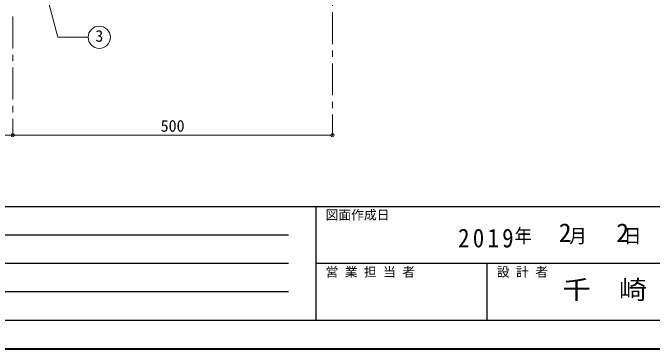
# Model space of a CAD drawing. Units: millimetres at full size, sheet at 1:10; details may follow other scales. Extents: x -2114 to 1936, y -1399 to 1411.
# Drawn here: x -619 to 381, y -1399 to -872 of the extents above; entities that cross this region are included whole.
import ezdxf
from ezdxf.enums import TextEntityAlignment as Align

# ---------------------------------------------------------------- set-up
doc = ezdxf.new("R2010")
doc.units = ezdxf.units.MM
doc.header["$LTSCALE"] = 10
doc.header["$PDMODE"] = 32
doc.header["$PDSIZE"] = 5
doc.linetypes.add('CHAIN1', pattern=[8, 5, -1, 1, -1])
doc.layers.add('0-0_ﾚｲﾔ1', color=4, linetype='Continuous', lineweight=9)
doc.styles.add('ＭＳ ゴシック', font='')
doc.styles.get('ＭＳ ゴシック').set_extended_font_data('MS Gothic')

msp = doc.modelspace()

# ---------------------------------------------------------------- linework, layer by layer
at = {"layer": '0-0_ﾚｲﾔ1', "color": 7, "lineweight": 18}
for p in [(-595.69, -733.65), (-501.09, -910.36)]:
    msp.add_line(p, (-548.34, -910.36), dxfattribs=at)
at = {"layer": '0-0_ﾚｲﾔ1', "linetype": 'CHAIN1'}
for p, q in [((-118.92, -791.14), (-118.92, -1063.64)), ((-618.92, -877.84), (-618.92, -1063.64))]:
    msp.add_line(p, q, dxfattribs=at)
at = {"layer": '0-0_ﾚｲﾔ1'}
for p, q in [((-618.92, -1063.64), (-1528.92, -1063.64)), ((-118.92, -1063.64), (-618.92, -1063.64))]:
    msp.add_line(p, q, dxfattribs=at)
at = {"layer": '0-0_ﾚｲﾔ1', "color": 6, "lineweight": 25}
for p, q in [((-2068.92, -1175.06), (1891.08, -1175.06)), ((-144.64, -1353.64), (-144.64, -1175.06)), ((-1116.06, -1219.71), (-187.49, -1219.71)), ((-187.49, -1264.35), (-1116.06, -1264.35)), ((1891.08, -1264.35), (-144.64, -1264.35)), ((123.22, -1353.64), (123.22, -1264.35)), ((-187.49, -1308.99), (-1116.06, -1308.99)), ((1891.08, -1353.64), (-2068.92, -1353.64))]:
    msp.add_line(p, q, dxfattribs=at)
at = {"layer": '0-0_ﾚｲﾔ1', "color": 1, "lineweight": 40}
msp.add_lwpolyline([(1936.08, -1398.64), (-2113.92, -1398.64), (-2113.92, 1411.36)], dxfattribs=at)
at = {"layer": '0-0_ﾚｲﾔ1', "color": 7, "lineweight": 18}
msp.add_circle((-483.59, -910.36), 17.5, dxfattribs=at)
at = {"layer": '0-0_ﾚｲﾔ1', "color": 1}
for p in [(-618.92, -1063.64), (-118.92, -1063.64)]:
    msp.add_point(p, dxfattribs=at)

# ---------------------------------------------------------------- texts
at = {"layer": '0-0_ﾚｲﾔ1', "color": 7, "style": 'ＭＳ ゴシック'}
for s, height, p in [('3', 18.33, (-489.84, -922.86)), ('500', 18.33, (-387.67, -1063.64)), ('図面作成日', 14.66, (-129.64, -1200.06)), ('2', 29.33, (235.08, -1239.71)), ('2', 29.33, (325.08, -1239.71)), ('営 業 担 当 者', 14.66, (-129.64, -1289.35)), ('設 計 者', 14.66, (138.22, -1289.35))]:
    msp.add_text(s, height=height, dxfattribs=at).set_placement(p, align=Align.BOTTOM_LEFT)
at = {"layer": '0-0_ﾚｲﾔ1', "color": 7, "style": 'ＭＳ ゴシック', "width": 1.1}
msp.add_text('千\u3000崎', height=29.33, dxfattribs=at).set_placement((241.08, -1328.99), align=Align.BOTTOM_LEFT)
at = {"layer": '0-0_ﾚｲﾔ1', "color": 7, "attachment_point": 7, "style": 'ＭＳ ゴシック'}
for s, insert, char_height in [('\\T1.27;\\W0.9;年\\~\\~\\~月\\~\\~\\~日', (166.08, -1234.71), 21.99), ('\\T1.28;\\W0.9;2019', (77.58, -1239.71), 29.33)]:
    msp.add_mtext(s, dxfattribs=dict(at, insert=insert, char_height=char_height))

doc.saveas('drawing.dxf')
